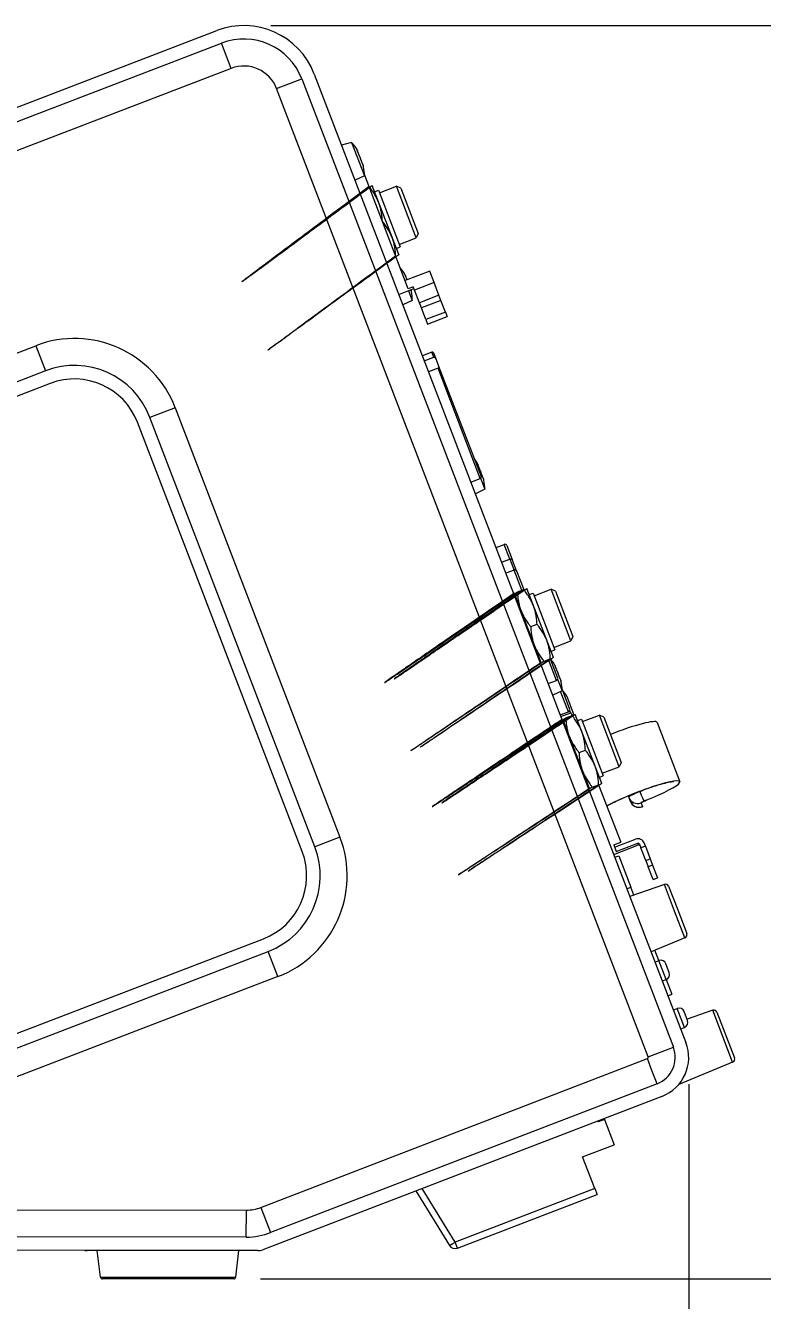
# Model space of a CAD drawing. Header units: millimetres. Extents: x 20 to 1660, y 4 to 1168.
# Drawn here: x 1257.3 to 1366.6, y 806.8 to 995.8 of the extents above; entities that cross this region are included whole.
import ezdxf

# ---------------------------------------------------------------- set-up
doc = ezdxf.new("R2010")
doc.units = ezdxf.units.MM
doc.header["$LTSCALE"] = 4
for name, color, linetype, lineweight in [('Dimensions(A H Standard)', 7, 'Continuous', 9), ('Visible Edges(A H Standard)', 7, 'Continuous', 18), ('Visible Tangent Edges(A H Standard)', 7, 'Continuous', 18)]:
    doc.layers.add(name, color=color, linetype=linetype, lineweight=lineweight)
doc.styles.add('DEFAULT-A H Standard', font='arial.ttf')
doc.dimstyles.new('DEFAULT', dxfattribs={"dimscale": 4, "dimtxt": 3, "dimasz": 2.5, "dimexe": 3, "dimexo": 1, "dimgap": 0.75, "dimtad": 1, "dimrnd": 1e-08, "dimzin": 0, "dimdsep": 46, "dimtxsty": 'DEFAULT-A H Standard', "dimcen": 0.09, "dimdle": 10, "dimclrd": 7, "dimclre": 7, "dimclrt": 7, "dimazin": 1, "dimtfac": 0.833333, "dimtofl": 0, "dimtmove": 0, "dimatfit": 3, "dimfxl": 0, "dimtolj": 1, "dimtzin": 0, "dimlwd": -1, "dimlwe": -1, "dimarcsym": 0})

# ---------------------------------------------------------------- blocks, each defined once
blk = doc.blocks.new('*D10')
at = {"layer": 'Defpoints', "color": 0, "linetype": 'Continuous'}
for p in [(1289.65, 995.82), (1545.65, 995.83), (1288.15, 809.98)]:
    blk.add_point(p, dxfattribs=at)
at = {"layer": 'Dimensions(A H Standard)', "color": 7, "linetype": 'Continuous'}
for p, q in [((1293.65, 995.82), (1557.65, 995.83)), ((1545.66, 819.98), (1545.65, 985.83)), ((1292.15, 809.98), (1557.66, 809.98))]:
    blk.add_line(p, q, dxfattribs=at)
for points in [[(1547.32, 985.83), (1543.99, 985.83), (1545.65, 995.83)], [(1547.32, 819.98), (1543.99, 819.98), (1545.66, 809.98)]]:
    blk.add_solid(points, dxfattribs=at)
at = {"layer": 'Dimensions(A H Standard)', "color": 7, "linetype": 'Continuous', "insert": (1560.91, 927.23), "char_height": 12, "attachment_point": 1, "rotation": 270.0015, "style": 'DEFAULT-A H Standard'}
blk.add_mtext('\\A1;185.84', dxfattribs=at)
blk = doc.blocks.new('*D11')
at = {"layer": 'Defpoints', "color": 0, "linetype": 'Continuous'}
for p in [(1355.64, 842.83), (859.87, 823.93), (859.87, 687.93)]:
    blk.add_point(p, dxfattribs=at)
at = {"layer": 'Dimensions(A H Standard)', "color": 7, "linetype": 'Continuous'}
for p, q in [((1355.64, 838.83), (1355.64, 675.93)), ((859.87, 819.93), (859.87, 675.93)), ((1345.64, 687.93), (869.87, 687.93))]:
    blk.add_line(p, q, dxfattribs=at)
for points in [[(869.87, 689.6), (869.87, 686.26), (859.87, 687.93)], [(1345.64, 689.6), (1345.64, 686.26), (1355.64, 687.93)]]:
    blk.add_solid(points, dxfattribs=at)
at = {"layer": 'Dimensions(A H Standard)', "color": 7, "linetype": 'Continuous', "insert": (1082.6, 703.18), "char_height": 12, "attachment_point": 1, "style": 'DEFAULT-A H Standard'}
blk.add_mtext('\\A1;495.77', dxfattribs=at)

msp = doc.modelspace()

# ---------------------------------------------------------------- linework, layer by layer
at = {"layer": 'Visible Edges(A H Standard)'}
for p, q in [((867.052, 834.385), (1285.638, 995.077)), ((867.769, 832.518), (1286.355, 993.21)), ((1298.241, 987.919), (1353.361, 844.335)), ((1300.108, 988.635), (1355.228, 845.052)), ((1305.641, 978.492), (1304.164, 978.068)), ((1305.641, 978.492), (1307.538, 973.549)), ((1306.488, 977.316), (1306.442, 977.437)), ((1306.488, 977.316), (1306.515, 977.247)), ((1306.531, 977.206), (1306.515, 977.247)), ((1306.892, 976.263), (1306.531, 977.206)), ((1307.339, 975.1), (1306.977, 976.043)), ((1307.355, 975.058), (1307.339, 975.1)), ((1307.355, 975.058), (1307.381, 974.99)), ((1307.428, 974.869), (1307.381, 974.99)), ((1314.042, 956.802), (1307.537, 973.747)), ((1307.538, 973.549), (1306.158, 972.875)), ((1308.704, 972.103), (1308.69, 972.114)), ((1312.635, 961.862), (1308.704, 972.103)), ((1309.76, 971.025), (1312.281, 971.993)), ((1315.22, 964.337), (1312.281, 971.993)), ((1312.927, 971.705), (1312.281, 971.993)), ((1309.057, 971.183), (1309.617, 971.398)), ((1309.617, 971.398), (1312.843, 962.996)), ((1312.927, 971.705), (1315.507, 964.983)), ((1312.699, 963.37), (1315.22, 964.337)), ((1315.507, 964.983), (1315.22, 964.337)), ((1312.282, 962.781), (1312.843, 962.996)), ((1312.635, 961.862), (1312.633, 961.844)), ((1313.585, 958.831), (1313.538, 958.952)), ((1317.221, 959.403), (1313.58, 958.005)), ((1313.585, 958.831), (1313.611, 958.763)), ((1313.627, 958.721), (1313.611, 958.763)), ((1313.86, 958.113), (1313.627, 958.721)), ((1317.876, 957.698), (1317.221, 959.403)), ((1312.651, 955.96), (1314.892, 956.82)), ((1314.789, 957.089), (1314.042, 956.802)), ((1314.435, 956.615), (1314.425, 956.641)), ((1314.451, 956.574), (1314.435, 956.615)), ((1314.982, 956.587), (1314.789, 957.089)), ((1317.876, 957.698), (1314.982, 956.587)), ((1318.592, 955.831), (1317.876, 957.698)), ((1314.634, 955.064), (1313.254, 954.391)), ((1314.08, 956.509), (1314.634, 955.064)), ((1314.451, 956.574), (1314.477, 956.505)), ((1314.524, 956.384), (1314.477, 956.505)), ((1315.698, 954.72), (1314.982, 956.587)), ((1315.991, 953.958), (1315.698, 954.72)), ((1318.885, 955.069), (1318.592, 955.831)), ((1319.549, 953.338), (1318.885, 955.069)), ((1316.655, 952.227), (1315.991, 953.958)), ((1319.549, 953.338), (1319.811, 952.657)), ((1316.655, 952.227), (1316.917, 951.546)), ((1316.917, 951.546), (1319.811, 952.657)), ((1317.544, 947.4), (1316.144, 946.862)), ((1317.793, 947.312), (1318.185, 946.288)), ((1316.427, 946.124), (1317.828, 946.662)), ((1318.185, 946.288), (1318.55, 945.338)), ((1318.55, 945.338), (1324.847, 928.936)), ((1260.233, 944.621), (923.472, 815.34)), ((1318.457, 945.023), (1317.057, 944.485)), ((1260.95, 942.754), (924.188, 813.473)), ((1300.179, 874.049), (1275.737, 937.719)), ((1298.312, 873.332), (1273.87, 937.002)), ((1324.336, 930.824), (1324.29, 930.945)), ((1324.336, 930.824), (1324.363, 930.756)), ((1324.379, 930.714), (1324.363, 930.756)), ((1324.74, 929.771), (1324.379, 930.714)), ((1323.332, 928.14), (1324.732, 928.677)), ((1324.759, 928.69), (1325.386, 927.057)), ((1325.187, 928.608), (1324.825, 929.551)), ((1325.203, 928.567), (1325.187, 928.608)), ((1325.203, 928.567), (1325.229, 928.498)), ((1325.276, 928.377), (1325.229, 928.498)), ((1325.386, 927.057), (1324.006, 926.384)), ((1327.059, 918.431), (1328.272, 918.897)), ((1328.66, 918.724), (1329.458, 916.645)), ((1327.896, 916.25), (1329.11, 916.716)), ((1329.739, 915.077), (1328.525, 914.611)), ((1330.106, 914.958), (1329.458, 916.645)), ((1330.106, 914.958), (1331.169, 912.189)), ((1329.774, 911.637), (1329.777, 911.655)), ((1329.774, 911.637), (1333.705, 901.396)), ((1330.235, 911.831), (1331.169, 912.189)), ((1331.641, 912.354), (1331.627, 912.365)), ((1335.572, 902.113), (1331.641, 912.354)), ((1331.994, 911.435), (1332.554, 911.65)), ((1332.554, 911.65), (1335.78, 903.248)), ((1332.697, 911.276), (1335.218, 912.244)), ((1338.157, 904.589), (1335.218, 912.244)), ((1335.864, 911.956), (1335.218, 912.244)), ((1335.864, 911.956), (1338.445, 905.235)), ((1330.033, 910.682), (1330.127, 910.718)), ((1332.206, 906.696), (1333.14, 907.054)), ((1335.636, 903.621), (1338.157, 904.589)), ((1338.445, 905.235), (1338.157, 904.589)), ((1333.259, 902.28), (1333.352, 902.316)), ((1334.178, 901.561), (1335.111, 901.92)), ((1335.111, 901.92), (1336.186, 899.119)), ((1335.219, 903.033), (1335.78, 903.248)), ((1335.572, 902.113), (1335.57, 902.096)), ((1333.705, 901.396), (1333.719, 901.385)), ((1335.805, 900.95), (1335.758, 901.071)), ((1335.805, 900.95), (1335.831, 900.881)), ((1335.847, 900.839), (1335.831, 900.881)), ((1336.209, 899.897), (1335.847, 900.839)), ((1334.8, 898.266), (1336.014, 898.732)), ((1336.19, 898.914), (1336.855, 897.183)), ((1336.655, 898.734), (1336.294, 899.676)), ((1336.672, 898.692), (1336.655, 898.734)), ((1336.672, 898.692), (1336.698, 898.624)), ((1336.744, 898.503), (1336.698, 898.624)), ((1336.855, 897.183), (1335.474, 896.509)), ((1336.854, 897.381), (1337.978, 894.451)), ((1337.597, 896.282), (1337.55, 896.403)), ((1337.597, 896.282), (1337.623, 896.213)), ((1337.639, 896.172), (1337.623, 896.213)), ((1338.001, 895.229), (1337.639, 896.172)), ((1337.982, 894.246), (1338.11, 893.913)), ((1338.447, 894.066), (1338.086, 895.009)), ((1336.592, 893.598), (1337.806, 894.064)), ((1336.682, 893.364), (1338.175, 893.938)), ((1336.942, 892.966), (1336.944, 892.983)), ((1336.942, 892.966), (1340.873, 882.725)), ((1337.403, 893.159), (1338.337, 893.518)), ((1338.175, 893.938), (1338.337, 893.518)), ((1338.463, 894.024), (1338.447, 894.066)), ((1338.463, 894.024), (1338.49, 893.956)), ((1338.536, 893.835), (1338.49, 893.956)), ((1338.809, 893.683), (1338.795, 893.694)), ((1342.74, 883.442), (1338.809, 893.683)), ((1339.162, 892.763), (1339.722, 892.978)), ((1339.722, 892.978), (1342.947, 884.576)), ((1339.865, 892.605), (1342.386, 893.573)), ((1345.325, 885.917), (1342.386, 893.573)), ((1343.032, 893.285), (1342.386, 893.573)), ((1343.032, 893.285), (1345.612, 886.563)), ((1350.938, 892.5), (1354.317, 883.698)), ((1337.201, 892.011), (1337.295, 892.047)), ((1339.374, 888.025), (1340.308, 888.383)), ((1342.804, 884.95), (1345.325, 885.917)), ((1345.612, 886.563), (1345.325, 885.917)), ((1340.427, 883.609), (1340.52, 883.644)), ((1341.345, 882.89), (1342.279, 883.248)), ((1342.279, 883.248), (1345.553, 874.719)), ((1342.387, 884.361), (1342.947, 884.576)), ((1342.74, 883.442), (1342.738, 883.424)), ((1340.873, 882.725), (1340.887, 882.714)), ((1346.667, 881.584), (1346.755, 881.353)), ((1346.755, 881.353), (1346.961, 880.818)), ((1346.969, 880.797), (1346.961, 880.818)), ((1348.576, 880.517), (1348.766, 880.022)), ((1348.766, 880.022), (1348.778, 879.992)), ((1344.526, 874.325), (1345.553, 874.719)), ((1344.526, 874.325), (1344.902, 873.347)), ((1344.53, 872.919), (1348.171, 874.317)), ((1344.657, 873.985), (1347.738, 875.167)), ((1344.902, 873.347), (1348.076, 874.565)), ((1348.333, 874.455), (1348.555, 873.874)), ((1349.209, 874.125), (1348.555, 873.874)), ((1349.272, 872.007), (1348.555, 873.874)), ((1349.209, 874.125), (1349.021, 874.615)), ((1349.209, 874.125), (1349.926, 872.258)), ((1344.692, 872.499), (1345.252, 872.714)), ((1345.252, 872.714), (1347.044, 868.046)), ((1349.272, 872.007), (1349.631, 871.074)), ((1349.926, 872.258), (1350.284, 871.325)), ((1350.347, 869.207), (1349.631, 871.074)), ((1350.284, 871.325), (1351.001, 869.457)), ((1352.033, 868.48), (1346.929, 866.672)), ((1347.494, 866.873), (1347.044, 868.046)), ((1350.347, 869.207), (1351.001, 869.457)), ((1352.667, 868.188), (1354.008, 864.694)), ((1354.008, 864.694), (1355.349, 861.201)), ((1228.732, 835.909), (1292.56, 860.413)), ((1355.073, 860.56), (1350.071, 858.487)), ((1229.449, 834.042), (1293.277, 858.546)), ((1351.219, 857.17), (1350.625, 858.717)), ((1350.659, 856.955), (1351.219, 857.17)), ((1352.756, 855.407), (1352.257, 856.708)), ((1351.734, 854.154), (1352.294, 854.369)), ((1352.294, 854.369), (1353.136, 852.176)), ((1352.576, 851.96), (1353.136, 852.176)), ((1353.383, 849.86), (1353.943, 850.075)), ((1355.48, 848.312), (1354.981, 849.613)), ((1359.201, 849.809), (1355.42, 848.469)), ((1359.834, 849.516), (1362.427, 842.763)), ((1354.458, 847.059), (1355.018, 847.274)), ((1362.152, 842.122), (1354.162, 838.812)), ((1350.946, 838.909), (1293.629, 816.846)), ((1351.662, 837.042), (1292.45, 814.311)), ((1343.073, 833.745), (1343.127, 833.605)), ((1342.14, 833.386), (1342.194, 833.246)), ((1343.127, 833.605), (1342.194, 833.246)), ((1343.127, 833.605), (1344.561, 829.87)), ((1339.893, 828.078), (1344.561, 829.87)), ((1341.703, 823.364), (1339.893, 828.078)), ((1315.157, 823.028), (1320.136, 814.941)), ((1321.346, 814.531), (1342.043, 822.477)), ((1341.703, 823.364), (1342.043, 822.477)), ((1290.024, 816.179), (1232.734, 816.253)), ((1291.726, 814.176), (1232.746, 814.253)), ((1291.726, 814.176), (1266.419, 814.176)), ((1268.388, 810.24), (1267.919, 814.176)), ((1288.451, 810.241), (1288.919, 814.176)), ((1288.153, 809.976), (1268.686, 809.976))]:
    msp.add_line(p, q, dxfattribs=at)
for centre, radius, start, end in [((1289.652, 984.621), 11.2, 21.00149, 111.00149), ((1289.652, 984.621), 9.2, 21.00149, 111.00149), ((1300.307, 973.609), 7.231, 31.96569, 42.47711), ((1300.307, 973.609), 7.231, 359.52587, 10.03729), ((1307.403, 955.124), 7.231, 31.96569, 40.90616), ((1307.403, 955.124), 7.231, 359.52587, 10.03729), ((1264.534, 933.418), 12, 21.00149, 111.00149), ((1264.534, 933.418), 10, 21.00149, 111.00149), ((1318.155, 927.117), 7.231, 31.96569, 38.43046), ((1324.66, 928.864), 0.2, 291.00149, 21.00149), ((1318.155, 927.117), 7.231, 359.52587, 10.03729), ((1328.38, 918.617), 0.3, 21.00149, 111.00149), ((1329.624, 897.242), 7.231, 31.96569, 40.38483), ((1335.906, 899.012), 0.3, 291.00149, 21.00149), ((1329.624, 897.242), 7.231, 359.52587, 10.03729), ((1331.416, 892.575), 7.231, 31.96569, 40.90616), ((1337.698, 894.344), 0.3, 291.00149, 21.00149), ((1331.416, 892.575), 7.231, 8.21856, 10.03729), ((1348.276, 881.299), 1.4, 201.00149, 291.00149), ((1288.976, 869.748), 12, 291.00149, 21.00149), ((1348.243, 874.13), 0.2, 21.00149, 111.00149), ((1288.976, 869.748), 10, 291.00149, 21.00149), ((1352.2, 868.009), 0.5, 21.00149, 109.50149), ((1354.882, 861.022), 0.5, 292.50149, 21.00149), ((1351.507, 856.42), 0.803, 21.00149, 111.00149), ((1352.006, 855.119), 0.803, 291.00149, 21.00149), ((1354.231, 849.325), 0.803, 21.00149, 111.00149), ((1359.368, 849.337), 0.5, 21.00149, 109.50149), ((1354.73, 848.024), 0.803, 291.00149, 21.00149), ((1349.44, 842.83), 4.2, 291.00149, 21.00149), ((1349.44, 842.83), 6.2, 291.00149, 21.00149), ((1361.96, 842.584), 0.5, 292.50149, 21.00149), ((1290.037, 826.179), 10, 269.92532, 291.05321), ((1320.988, 815.465), 1, 211.62114, 291.00149), ((1266.419, 816.196), 2.02, 259.45248, 270.00149), ((1291.726, 816.196), 2.02, 270.00149, 291.00149), ((1268.686, 810.276), 0.3, 186.79046, 270.00149), ((1288.153, 810.276), 0.3, 270.00149, 353.21252)]:
    msp.add_arc(centre, radius, start, end, dxfattribs=at)
for centre, major_axis, ratio, start_param, end_param in [((1317.606, 947.24), (0.187, 0.072), 0.8569113, 0, 1.5707963), ((1344.87, 890.171), (6.068, 2.33), 0.1227605, 0, 1.6632356), ((1348.249, 881.369), (6.068, 2.33), 0.1227605, 4.8461206, 8.7078779), ((1349.51, 880.875), (-0.934, -0.358), 0.1227605, 4.8461206, 6.2831853), ((1348.087, 874.256), (0.934, 0.358), 0.9756849, 0, 1.5707963), ((1348.146, 874.383), (0.187, 0.072), 0.9756849, 0, 1.5707963)]:
    msp.add_ellipse(centre, major_axis=major_axis, ratio=ratio, start_param=start_param, end_param=end_param, dxfattribs=at)
for points, knots in [([(1306.488, 977.316), (1306.487, 977.314), (1306.487, 977.308), (1306.492, 977.293), (1306.494, 977.288), (1306.496, 977.283)], [0.019799734, 0.019799734, 0.019799734, 0.019799734, 0.02841315, 0.02841315, 0.031546833, 0.031546833, 0.031546833, 0.031546833]), ([(1306.496, 977.283), (1306.5, 977.273), (1306.505, 977.26), (1306.517, 977.235), (1306.523, 977.221), (1306.531, 977.206)], [0.031546833, 0.031546833, 0.031546833, 0.031546833, 0.037843043, 0.037843043, 0.043488002, 0.043488002, 0.043488002, 0.043488002]), ([(1306.892, 976.263), (1306.9, 976.239), (1306.909, 976.21), (1306.923, 976.172), (1306.926, 976.161), (1306.93, 976.151)], [0.019800537, 0.019800537, 0.019800537, 0.019800537, 0.028440908, 0.028440908, 0.031547842, 0.031547842, 0.031547842, 0.031547842]), ([(1306.93, 976.151), (1306.938, 976.13), (1306.947, 976.11), (1306.962, 976.075), (1306.97, 976.058), (1306.977, 976.043)], [0.031547842, 0.031547842, 0.031547842, 0.031547842, 0.037843019, 0.037843019, 0.043487978, 0.043487978, 0.043487978, 0.043487978]), ([(1307.339, 975.1), (1307.346, 975.076), (1307.353, 975.054), (1307.361, 975.03), (1307.363, 975.024), (1307.365, 975.019)], [0.019800537, 0.019800537, 0.019800537, 0.019800537, 0.028440908, 0.028440908, 0.031547842, 0.031547842, 0.031547842, 0.031547842]), ([(1307.365, 975.019), (1307.369, 975.009), (1307.372, 975.001), (1307.378, 974.992), (1307.38, 974.99), (1307.381, 974.99)], [0.031547842, 0.031547842, 0.031547842, 0.031547842, 0.037843019, 0.037843019, 0.043487978, 0.043487978, 0.043487978, 0.043487978]), ([(1313.585, 958.831), (1313.583, 958.83), (1313.584, 958.823), (1313.588, 958.808), (1313.59, 958.803), (1313.592, 958.798)], [0.019799734, 0.019799734, 0.019799734, 0.019799734, 0.02841315, 0.02841315, 0.031546833, 0.031546833, 0.031546833, 0.031546833]), ([(1313.592, 958.798), (1313.596, 958.788), (1313.601, 958.776), (1313.613, 958.75), (1313.619, 958.736), (1313.627, 958.721)], [0.031546833, 0.031546833, 0.031546833, 0.031546833, 0.037843043, 0.037843043, 0.043488002, 0.043488002, 0.043488002, 0.043488002]), ([(1314.435, 956.615), (1314.442, 956.592), (1314.449, 956.569), (1314.457, 956.545), (1314.459, 956.54), (1314.461, 956.535)], [0.019800537, 0.019800537, 0.019800537, 0.019800537, 0.028440908, 0.028440908, 0.031547842, 0.031547842, 0.031547842, 0.031547842]), ([(1314.461, 956.535), (1314.465, 956.524), (1314.468, 956.517), (1314.474, 956.508), (1314.476, 956.505), (1314.477, 956.505)], [0.031547842, 0.031547842, 0.031547842, 0.031547842, 0.037843019, 0.037843019, 0.043487978, 0.043487978, 0.043487978, 0.043487978]), ([(1317.828, 946.662), (1317.838, 946.666), (1317.848, 946.668), (1317.872, 946.669), (1317.886, 946.668), (1317.919, 946.659), (1317.938, 946.65), (1317.98, 946.622), (1318.007, 946.599), (1318.072, 946.521), (1318.111, 946.459), (1318.162, 946.348), (1318.174, 946.318), (1318.185, 946.288)], [0.45842334, 0.45842334, 0.45842334, 0.45842334, 0.46680848, 0.46680848, 0.4777807, 0.4777807, 0.49393714, 0.49393714, 0.51869011, 0.51869011, 0.55339771, 0.55339771, 0.56534432, 0.56534432, 0.56534432, 0.56534432]), ([(1318.55, 945.338), (1318.565, 945.299), (1318.576, 945.263), (1318.586, 945.179), (1318.578, 945.142), (1318.552, 945.093), (1318.54, 945.078), (1318.518, 945.057), (1318.507, 945.049), (1318.489, 945.038), (1318.483, 945.034), (1318.47, 945.028), (1318.464, 945.025), (1318.457, 945.023)], [0.239876037, 0.239876037, 0.239876037, 0.239876037, 0.248412927, 0.248412927, 0.260810739, 0.260810739, 0.267852085, 0.267852085, 0.272470722, 0.272470722, 0.274662662, 0.274662662, 0.276815777, 0.276815777, 0.276815777, 0.276815777]), ([(1324.336, 930.824), (1324.335, 930.822), (1324.335, 930.816), (1324.34, 930.801), (1324.342, 930.796), (1324.344, 930.791)], [0.019799734, 0.019799734, 0.019799734, 0.019799734, 0.02841315, 0.02841315, 0.031546833, 0.031546833, 0.031546833, 0.031546833]), ([(1324.344, 930.791), (1324.348, 930.781), (1324.353, 930.768), (1324.365, 930.743), (1324.371, 930.729), (1324.379, 930.714)], [0.031546833, 0.031546833, 0.031546833, 0.031546833, 0.037843043, 0.037843043, 0.043488002, 0.043488002, 0.043488002, 0.043488002]), ([(1324.74, 929.771), (1324.747, 929.747), (1324.757, 929.719), (1324.771, 929.68), (1324.774, 929.67), (1324.778, 929.659)], [0.019800537, 0.019800537, 0.019800537, 0.019800537, 0.028440908, 0.028440908, 0.031547842, 0.031547842, 0.031547842, 0.031547842]), ([(1324.778, 929.659), (1324.786, 929.639), (1324.795, 929.618), (1324.81, 929.583), (1324.817, 929.566), (1324.825, 929.551)], [0.031547842, 0.031547842, 0.031547842, 0.031547842, 0.037843019, 0.037843019, 0.043487978, 0.043487978, 0.043487978, 0.043487978]), ([(1325.187, 928.608), (1325.194, 928.585), (1325.201, 928.562), (1325.209, 928.538), (1325.211, 928.533), (1325.213, 928.527)], [0.019800537, 0.019800537, 0.019800537, 0.019800537, 0.028440908, 0.028440908, 0.031547842, 0.031547842, 0.031547842, 0.031547842]), ([(1325.213, 928.527), (1325.217, 928.517), (1325.22, 928.509), (1325.225, 928.5), (1325.228, 928.498), (1325.229, 928.498)], [0.031547842, 0.031547842, 0.031547842, 0.031547842, 0.037843019, 0.037843019, 0.043487978, 0.043487978, 0.043487978, 0.043487978]), ([(1329.11, 916.716), (1329.145, 916.73), (1329.182, 916.739), (1329.254, 916.748), (1329.29, 916.747), (1329.354, 916.735), (1329.383, 916.724), (1329.418, 916.701), (1329.428, 916.691), (1329.446, 916.67), (1329.453, 916.659), (1329.458, 916.646), (1329.458, 916.645), (1329.458, 916.645)], [0, 0, 0, 0, 0.011406763, 0.011406763, 0.022985801, 0.022985801, 0.034909428, 0.034909428, 0.041267682, 0.041267682, 0.04763838, 0.04763838, 0.047890252, 0.047890252, 0.047890252, 0.047890252]), ([(1330.106, 914.958), (1330.106, 914.959), (1330.105, 914.959), (1330.099, 914.975), (1330.091, 914.99), (1330.071, 915.017), (1330.059, 915.03), (1330.021, 915.062), (1329.99, 915.078), (1329.922, 915.098), (1329.886, 915.102), (1329.812, 915.098), (1329.774, 915.09), (1329.739, 915.077)], [-0.000252122, -0.000252122, -0.000252122, -0.000252122, 0, 0, 0.006377005, 0.006377005, 0.012741554, 0.012741554, 0.024676986, 0.024676986, 0.036267487, 0.036267487, 0.047685543, 0.047685543, 0.047685543, 0.047685543]), ([(1335.805, 900.95), (1335.803, 900.948), (1335.804, 900.942), (1335.809, 900.927), (1335.81, 900.922), (1335.812, 900.917)], [0.019799734, 0.019799734, 0.019799734, 0.019799734, 0.02841315, 0.02841315, 0.031546833, 0.031546833, 0.031546833, 0.031546833]), ([(1335.812, 900.917), (1335.816, 900.907), (1335.822, 900.894), (1335.833, 900.868), (1335.84, 900.855), (1335.847, 900.839)], [0.031546833, 0.031546833, 0.031546833, 0.031546833, 0.037843043, 0.037843043, 0.043488002, 0.043488002, 0.043488002, 0.043488002]), ([(1336.209, 899.897), (1336.216, 899.872), (1336.225, 899.844), (1336.239, 899.806), (1336.243, 899.795), (1336.247, 899.785)], [0.019800537, 0.019800537, 0.019800537, 0.019800537, 0.028440908, 0.028440908, 0.031547842, 0.031547842, 0.031547842, 0.031547842]), ([(1336.247, 899.785), (1336.255, 899.764), (1336.263, 899.744), (1336.278, 899.709), (1336.286, 899.692), (1336.294, 899.676)], [0.031547842, 0.031547842, 0.031547842, 0.031547842, 0.037843019, 0.037843019, 0.043487978, 0.043487978, 0.043487978, 0.043487978]), ([(1336.655, 898.734), (1336.662, 898.71), (1336.669, 898.688), (1336.677, 898.664), (1336.679, 898.658), (1336.681, 898.653)], [0.019800537, 0.019800537, 0.019800537, 0.019800537, 0.028440908, 0.028440908, 0.031547842, 0.031547842, 0.031547842, 0.031547842]), ([(1336.681, 898.653), (1336.685, 898.643), (1336.689, 898.635), (1336.694, 898.626), (1336.696, 898.624), (1336.698, 898.624)], [0.031547842, 0.031547842, 0.031547842, 0.031547842, 0.037843019, 0.037843019, 0.043487978, 0.043487978, 0.043487978, 0.043487978]), ([(1337.597, 896.282), (1337.595, 896.28), (1337.596, 896.274), (1337.601, 896.259), (1337.602, 896.254), (1337.604, 896.249)], [0.019799734, 0.019799734, 0.019799734, 0.019799734, 0.02841315, 0.02841315, 0.031546833, 0.031546833, 0.031546833, 0.031546833]), ([(1337.604, 896.249), (1337.608, 896.239), (1337.614, 896.226), (1337.625, 896.201), (1337.632, 896.187), (1337.639, 896.172)], [0.031546833, 0.031546833, 0.031546833, 0.031546833, 0.037843043, 0.037843043, 0.043488002, 0.043488002, 0.043488002, 0.043488002]), ([(1338.001, 895.229), (1338.008, 895.205), (1338.017, 895.176), (1338.031, 895.138), (1338.035, 895.127), (1338.039, 895.117)], [0.019800537, 0.019800537, 0.019800537, 0.019800537, 0.028440908, 0.028440908, 0.031547842, 0.031547842, 0.031547842, 0.031547842]), ([(1338.039, 895.117), (1338.047, 895.097), (1338.055, 895.076), (1338.07, 895.041), (1338.078, 895.024), (1338.086, 895.009)], [0.031547842, 0.031547842, 0.031547842, 0.031547842, 0.037843019, 0.037843019, 0.043487978, 0.043487978, 0.043487978, 0.043487978]), ([(1338.447, 894.066), (1338.454, 894.042), (1338.461, 894.02), (1338.469, 893.996), (1338.471, 893.99), (1338.473, 893.985)], [0.019800537, 0.019800537, 0.019800537, 0.019800537, 0.028440908, 0.028440908, 0.031547842, 0.031547842, 0.031547842, 0.031547842]), ([(1338.473, 893.985), (1338.477, 893.975), (1338.481, 893.967), (1338.486, 893.958), (1338.488, 893.956), (1338.49, 893.956)], [0.031547842, 0.031547842, 0.031547842, 0.031547842, 0.037843019, 0.037843019, 0.043487978, 0.043487978, 0.043487978, 0.043487978]), ([(1353.452, 883.712), (1353.452, 883.712), (1353.452, 883.712), (1353.441, 883.712), (1353.391, 883.711), (1353.203, 883.693), (1353.03, 883.667), (1352.538, 883.571), (1352.186, 883.488), (1351.338, 883.258), (1350.828, 883.105), (1349.72, 882.744), (1349.118, 882.534), (1347.899, 882.082), (1347.281, 881.839), (1346.1, 881.348), (1345.537, 881.101), (1344.536, 880.631), (1344.095, 880.409), (1343.652, 880.166), (1343.571, 880.121), (1343.496, 880.078)], [1.8478411, 1.8478411, 1.8478411, 1.8478411, 1.8624767, 1.8624767, 1.9881156, 1.9881156, 2.1837128, 2.1837128, 2.4456991, 2.4456991, 2.7414717, 2.7414717, 3.0493862, 3.0493862, 3.3608756, 3.3608756, 3.6715271, 3.6715271, 3.9757665, 3.9757665, 4.0478303, 4.0478303, 4.0478303, 4.0478303])]:
    msp.add_open_spline(points, degree=3, knots=knots, dxfattribs=at)
for points, weights in [([(1308.232, 971.938), (1270.936, 944.13), (1308.69, 972.114)], [1, 1.07735026919, 1.07735026919]), ([(1310.203, 966.803), (1310.073, 969.699), (1308.232, 971.938)], [1, 1.15470053838, 1]), ([(1312.174, 961.668), (1312.044, 964.564), (1310.203, 966.803)], [1, 1.15470053838, 1]), ([(1312.633, 961.844), (1274.765, 934.156), (1312.174, 961.668)], [1.07735026919, 1.07735026919, 1]), ([(1329.777, 911.655), (1291.757, 885.538), (1330.235, 911.831)], [1.07735026919, 1.07735026919, 1]), ([(1331.169, 912.189), (1293.215, 886.098), (1331.627, 912.365)], [1, 1.07735026919, 1.07735026919]), ([(1330.235, 911.831), (1330.365, 908.935), (1332.206, 906.696)], [1, 1.15470053838, 1]), ([(1333.14, 907.054), (1333.01, 909.95), (1331.169, 912.189)], [1, 1.15470053838, 1]), ([(1332.206, 906.696), (1332.336, 903.8), (1334.178, 901.561)], [1, 1.15470053838, 1]), ([(1335.111, 901.92), (1334.981, 904.816), (1333.14, 907.054)], [1, 1.15470053838, 1]), ([(1335.57, 902.096), (1297.044, 876.123), (1335.111, 901.92)], [1.07735026919, 1.07735026919, 1]), ([(1334.178, 901.561), (1295.587, 875.564), (1333.719, 901.385)], [1, 1.07735026919, 1.07735026919]), ([(1336.944, 892.983), (1298.719, 867.403), (1337.403, 893.159)], [1.07735026919, 1.07735026919, 1]), ([(1338.337, 893.518), (1300.177, 867.963), (1338.795, 893.694)], [1, 1.07735026919, 1.07735026919]), ([(1337.403, 893.159), (1337.533, 890.263), (1339.374, 888.025)], [1, 1.15470053838, 1]), ([(1340.308, 888.383), (1340.178, 891.279), (1338.337, 893.518)], [1, 1.15470053838, 1]), ([(1339.374, 888.025), (1339.504, 885.129), (1341.345, 882.89)], [1, 1.15470053838, 1]), ([(1342.279, 883.248), (1342.149, 886.144), (1340.308, 888.383)], [1, 1.15470053838, 1]), ([(1341.345, 882.89), (1302.549, 857.429), (1340.887, 882.714)], [1, 1.07735026919, 1.07735026919]), ([(1342.738, 883.424), (1304.006, 857.988), (1342.279, 883.248)], [1.07735026919, 1.07735026919, 1])]:
    msp.add_rational_spline(points, weights, degree=2, dxfattribs=at)
at = {"layer": 'Visible Tangent Edges(A H Standard)'}
for p, q in [((1287.788, 989.476), (1286.355, 993.21)), ((1287.788, 989.476), (869.203, 828.783)), ((1294.506, 986.485), (1298.241, 987.919)), ((1349.627, 842.902), (1294.506, 986.485)), ((1306.515, 977.247), (1306.511, 977.246)), ((1307.355, 975.058), (1307.352, 975.057)), ((1313.611, 958.763), (1313.608, 958.761)), ((1314.451, 956.574), (1314.448, 956.572)), ((1318.592, 955.831), (1315.698, 954.72)), ((1318.885, 955.069), (1315.991, 953.958)), ((1319.549, 953.338), (1316.655, 952.227)), ((922.038, 819.074), (1258.8, 948.355)), ((1258.8, 948.355), (1260.233, 944.621)), ((1317.828, 946.662), (1317.544, 947.4)), ((1324.732, 928.677), (1318.457, 945.023)), ((1279.471, 939.152), (1275.737, 937.719)), ((1279.471, 939.152), (1303.914, 875.483)), ((1324.363, 930.756), (1324.359, 930.754)), ((1325.203, 928.567), (1325.2, 928.565)), ((1329.11, 916.716), (1328.272, 918.897)), ((1329.11, 916.716), (1329.739, 915.077)), ((1330.889, 912.082), (1329.739, 915.077)), ((1336.014, 898.732), (1334.831, 901.812)), ((1335.831, 900.881), (1335.828, 900.88)), ((1336.672, 898.692), (1336.668, 898.691)), ((1337.806, 894.064), (1336.647, 897.081)), ((1337.623, 896.213), (1337.62, 896.212)), ((1338.463, 894.024), (1338.46, 894.023)), ((1348.377, 882.238), (1348.37, 882.257)), ((1348.576, 880.517), (1348.56, 880.558)), ((1303.914, 875.483), (1300.179, 874.049)), ((1348.171, 874.317), (1348.076, 874.565)), ((1349.272, 872.007), (1349.926, 872.258)), ((1350.284, 871.325), (1349.631, 871.074)), ((1346.484, 867.831), (1347.044, 868.046)), ((1353.553, 864.52), (1352.033, 868.48)), ((1355.073, 860.56), (1353.553, 864.52)), ((1294.711, 854.811), (1293.277, 858.546)), ((1352.294, 854.369), (1351.219, 857.17)), ((1294.711, 854.811), (1230.882, 830.308)), ((1355.018, 847.274), (1353.943, 850.075)), ((1362.152, 842.122), (1359.201, 849.809)), ((1349.627, 842.902), (1353.361, 844.335)), ((1292.192, 820.579), (1349.512, 842.643)), ((1350.18, 840.904), (1349.512, 842.643)), ((1350.946, 838.909), (1350.18, 840.904)), ((1321.005, 815.418), (1316.098, 823.389)), ((1341.703, 823.364), (1321.005, 815.418)), ((1292.192, 820.579), (1293.629, 816.846)), ((1232.739, 820.253), (1290.029, 820.179)), ((1290.024, 816.179), (1290.029, 820.179)), ((1321.346, 814.531), (1321.005, 815.418)), ((1266.419, 814.209), (1266.419, 814.176)), ((1268.388, 810.24), (1288.451, 810.241))]:
    msp.add_line(p, q, dxfattribs=at)
for centre, radius, start, end in [((1289.652, 984.621), 5.2, 21.00149, 111.00149), ((1264.534, 933.418), 16, 21.00149, 111.00149), ((1288.976, 869.748), 16, 291.00149, 21.00149), ((1349.44, 842.83), 0.2, 291.00149, 21.00149), ((1290.037, 826.179), 6, 269.92532, 291.05321)]:
    msp.add_arc(centre, radius, start, end, dxfattribs=at)
for centre, major_axis, ratio, start_param, end_param in [((1348.623, 882.07), (-1.867, -0.717), 0.1227605, 4.7969969, 6.2831853), ((1348.062, 881.855), (-1.307, -0.502), 0.9924363, 0, 1.5707963), ((1347.751, 882.666), (-4.761, -1.828), 0.1227605, 1.6554043, 1.7774646), ((1348.549, 882.121), (0.515, -1.302), 0.0838679, 4.5888807, 6.159677), ((1348.268, 881.319), (-1.307, -0.502), 0.9924363, 0, 1.5707963), ((1349.121, 880.773), (-0.56, -0.215), 0.1227605, 4.7969969, 6.2831853), ((1348.249, 881.369), (6.068, 2.33), 0.1227605, 4.7969969, 4.8461206), ((1320.988, 815.465), (-0.852, -0.524), 0.0490844, 0, 1.5615933)]:
    msp.add_ellipse(centre, major_axis=major_axis, ratio=ratio, start_param=start_param, end_param=end_param, dxfattribs=at)

# ---------------------------------------------------------------- dimensions: what is measured, and where the dimension line sits
at = {"layer": 'Dimensions(A H Standard)', "color": 7, "linetype": 'Continuous'}
for base, p1, p2, angle, picture, middle in [((1545.651, 995.828), (1288.153, 809.976), (1289.651, 995.821), 270.00149, '*D10', (1545.654, 902.906)), ((859.866, 687.929), (1355.64, 842.83), (859.866, 823.929), 180, '*D11', (1107.753, 687.929))]:
    dim = msp.add_linear_dim(base=base, p1=p1, p2=p2, angle=angle, dimstyle='DEFAULT', override={"dimdec": 2, "dimtp": 0, "dimtm": 0, "dimtdec": 2, "dimatfit": 1}, dxfattribs=at)
    dim.commit()
    dim.dimension.update_dxf_attribs({"geometry": picture, "text_midpoint": middle, "dimtype": 160})

doc.saveas('drawing.dxf')
